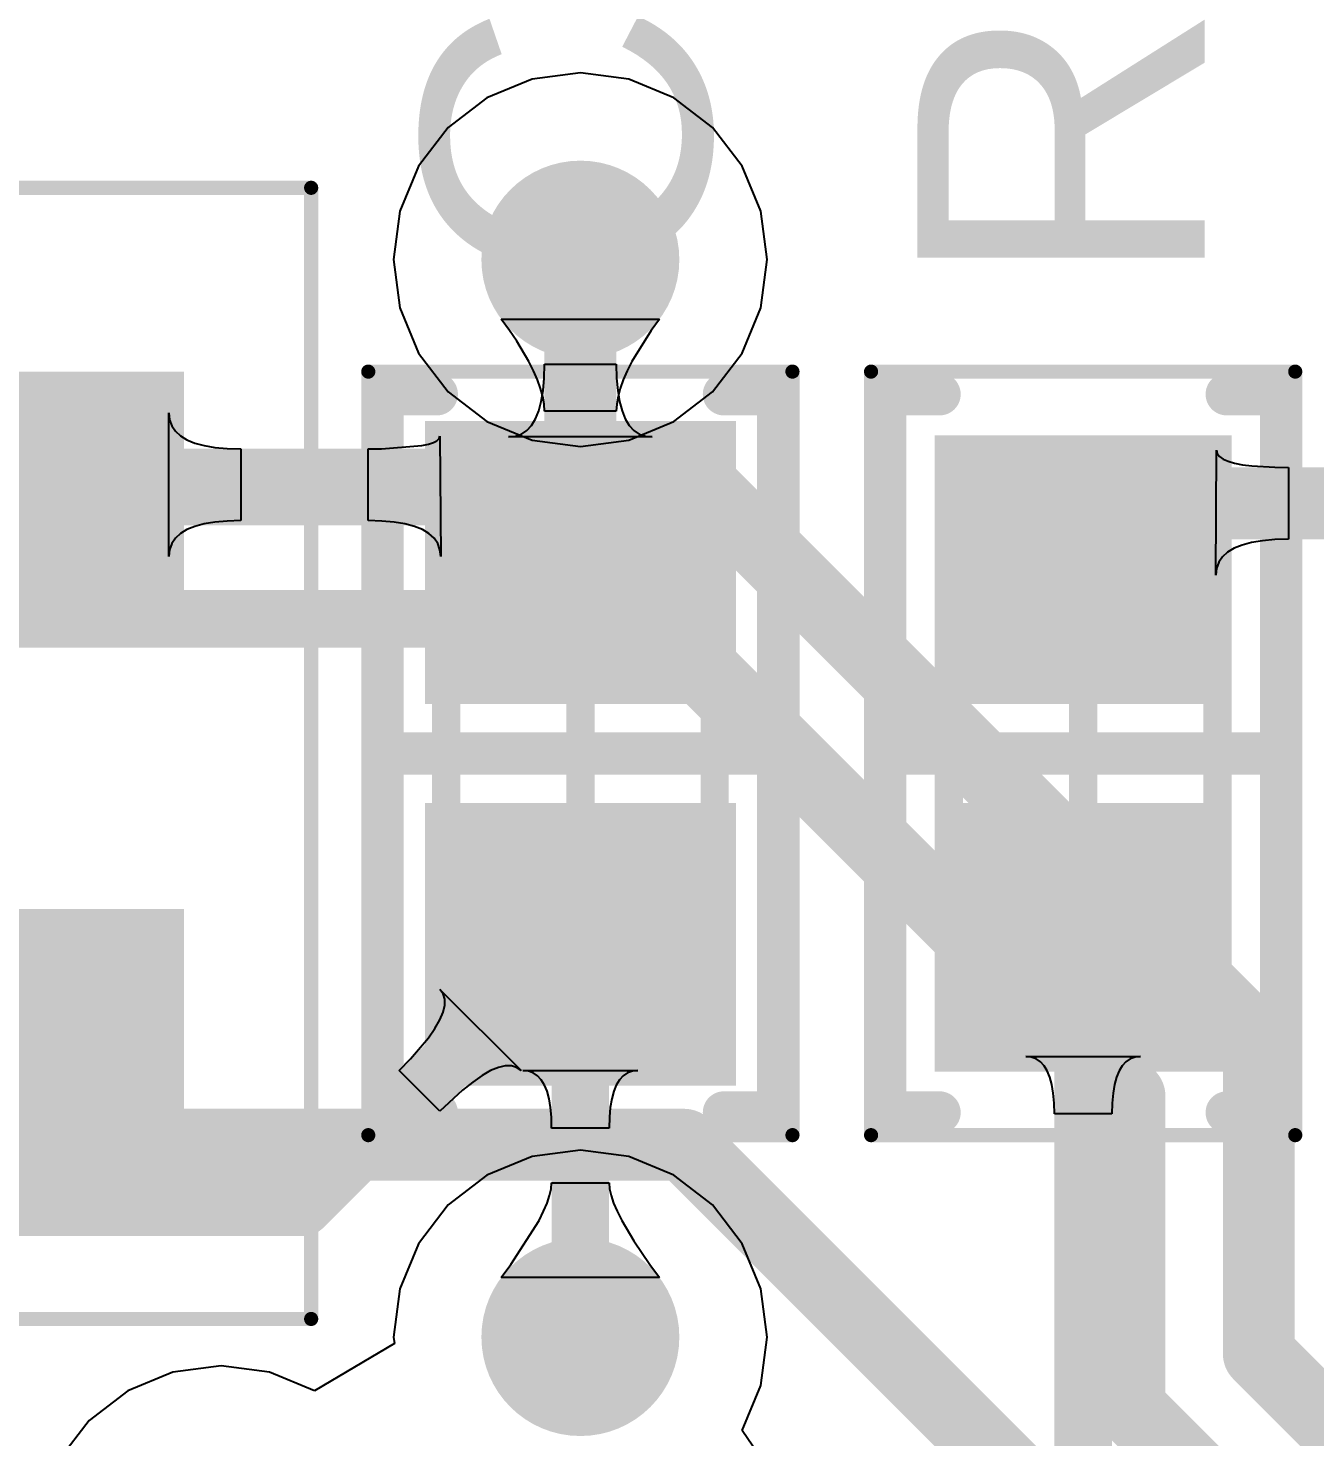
# Model space of a CAD drawing. Header units: inches. Extents: x -0.01 to 3.94, y -0.06 to 4.68.
# Drawn here: x 0.6531 to 0.8323, y 0.7361 to 0.9322 of the extents above; entities that cross this region are included whole.
import ezdxf

# ---------------------------------------------------------------- set-up
doc = ezdxf.new("R2010")
doc.units = ezdxf.units.IN
doc.header["$MEASUREMENT"] = 0
for name, color, linetype in [('Bottom Layer', 5, 'Continuous'), ('Int1 -GND)', 16, 'Continuous'), ('Int2 -PWR)', 76, 'Continuous'), ('Top 3D Body', 56, 'Continuous'), ('Top Courtyard', 56, 'Continuous'), ('Top Layer', 1, 'Continuous'), ('Top Overlay', 2, 'Continuous'), ('Top Paste', 8, 'Continuous'), ('Top Solder', 216, 'Continuous'), ('Via Holes', 16, 'Continuous')]:
    doc.layers.add(name, color=color, linetype=linetype)
doc.styles.add('Arial', font='', dxfattribs={"height": 0.2})
doc.styles.get('Arial').set_extended_font_data('Arial')

# ---------------------------------------------------------------- blocks, each defined once
blk = doc.blocks.new('A3DDA0BC_073E_4B18_9613_F713A7EC1E27_454')
at = {"layer": 'Top Layer'}
for points in [[(-0.07283465, 0.02362255), (-0.07283465, 0.05118165), (-0.02165355, 0.05118165000000001), (-0.02165355, 0.02362255000000001)], [(0.02165335, 0.02362255), (0.02165335, 0.05118165), (0.07283445, 0.05118165000000001), (0.07283445, 0.02362255000000001)], [(-0.07283465, -0.01377945000000001), (-0.07283465, 0.01377964999999999), (-0.02165355, 0.01377965000000001), (-0.02165355, -0.01377944999999999)], [(-0.07283465, -0.05118145), (-0.07283465, -0.02362235000000001), (-0.02165355, -0.02362234999999999), (-0.02165355, -0.05118145)], [(0.02165335, -0.05118145), (0.02165335, -0.02362235000000001), (0.07283445, -0.02362234999999999), (0.07283445, -0.05118145)]]:
    blk.add_hatch(color=1, dxfattribs=at).paths.add_polyline_path(points)
at = {"layer": 'Top Paste'}
for points in [[(-0.07283465, 0.02362255), (-0.07283465, 0.05118165), (-0.02165355, 0.05118165000000001), (-0.02165355, 0.02362255000000001)], [(0.02165335, 0.02362255), (0.02165335, 0.05118165), (0.07283445, 0.05118165000000001), (0.07283445, 0.02362255000000001)], [(-0.07283465, -0.01377945000000001), (-0.07283465, 0.01377964999999999), (-0.02165355, 0.01377965000000001), (-0.02165355, -0.01377944999999999)], [(-0.07283465, -0.05118145), (-0.07283465, -0.02362235000000001), (-0.02165355, -0.02362234999999999), (-0.02165355, -0.05118145)], [(0.02165335, -0.05118145), (0.02165335, -0.02362235000000001), (0.07283445, -0.02362234999999999), (0.07283445, -0.05118145)]]:
    blk.add_hatch(color=8, dxfattribs=at).paths.add_polyline_path(points)
at = {"layer": 'Top Solder'}
for points in [[(-0.07480315, 0.02165404999999999), (-0.07480315, 0.05315015), (-0.01968505, 0.05315015), (-0.01968505, 0.02165405)], [(0.01968485, 0.02165404999999999), (0.01968485, 0.05315015), (0.07480295, 0.05315015), (0.07480295, 0.02165405)], [(-0.07480315, -0.01574795000000001), (-0.07480315, 0.01574815), (-0.01968505, 0.01574815000000001), (-0.01968505, -0.01574794999999999)], [(-0.07480315, -0.05314995), (-0.07480315, -0.02165385000000001), (-0.01968505, -0.02165385), (-0.01968505, -0.05314995)], [(0.01968485, -0.05314995), (0.01968485, -0.02165385000000001), (0.07480295, -0.02165385), (0.07480295, -0.05314995)]]:
    blk.add_hatch(color=216, dxfattribs=at).paths.add_polyline_path(points)
at = {"layer": 'Top 3D Body'}
for points in [[(-0.0334641, -0.0590559, 0.003937, 0.003937, 0), (-0.0334641, 0.0590561, 0.003937, 0.003937, 0)], [(-0.0334641, 0.0590561, 0.003937, 0.003937, 0), (0.0334639, 0.0590561, 0.003937, 0.003937, 0)], [(0.0334639, -0.0590559, 0.003937, 0.003937, 0), (0.0334639, 0.0590561, 0.003937, 0.003937, 0)], [(-0.0334641, -0.0590559, 0.003937, 0.003937, 0), (0.0334639, -0.0590559, 0.003937, 0.003937, 0)]]:
    blk.add_lwpolyline(points, format="xyseb", dxfattribs=at)
for points in [[(-0.0344483, 0.0590561, 0.0019685, 0.0019685, 1), (-0.0324799, 0.0590561, 0.0019685, 0.0019685, 1)], [(-0.0344483, 0.0590561, 0.0019685, 0.0019685, 1), (-0.0324799, 0.0590561, 0.0019685, 0.0019685, 1)], [(0.0324797, 0.0590561, 0.0019685, 0.0019685, 1), (0.0344481, 0.0590561, 0.0019685, 0.0019685, 1)], [(0.0324797, 0.0590561, 0.0019685, 0.0019685, 1), (0.0344481, 0.0590561, 0.0019685, 0.0019685, 1)], [(-0.0344483, -0.0590559, 0.0019685, 0.0019685, 1), (-0.0324799, -0.0590559, 0.0019685, 0.0019685, 1)], [(-0.0344483, -0.0590559, 0.0019685, 0.0019685, 1), (-0.0324799, -0.0590559, 0.0019685, 0.0019685, 1)], [(0.0324797, -0.0590559, 0.0019685, 0.0019685, 1), (0.0344481, -0.0590559, 0.0019685, 0.0019685, 1)], [(0.0324797, -0.0590559, 0.0019685, 0.0019685, 1), (0.0344481, -0.0590559, 0.0019685, 0.0019685, 1)]]:
    blk.add_lwpolyline(points, format="xyseb", close=True, dxfattribs=at)
at = {"layer": 'Top Courtyard'}
for points in [[(-0.0925201, -0.0787399, 0.0019685, 0.0019685, 0), (-0.0925201, 0.0787401, 0.0019685, 0.0019685, 0)], [(-0.0925201, 0.0787401, 0.0019685, 0.0019685, 0), (0.0925199, 0.0787401, 0.0019685, 0.0019685, 0)], [(0.0925199, -0.0787399, 0.0019685, 0.0019685, 0), (0.0925199, 0.0787401, 0.0019685, 0.0019685, 0)], [(-1e-07, -0.0196859, 0.003937, 0.003937, 0), (-1e-07, 0.0196861, 0.003937, 0.003937, 0)], [(-0.0196841, 1e-07, 0.003937, 0.003937, 0), (0.0196859, 1e-07, 0.003937, 0.003937, 0)], [(-0.0925201, -0.0787399, 0.0019685, 0.0019685, 0), (0.0925199, -0.0787399, 0.0019685, 0.0019685, 0)]]:
    blk.add_lwpolyline(points, format="xyseb", dxfattribs=at)
for points in [[(-0.0930122, 0.0787401, 0.0009842, 0.0009842, 1), (-0.092028, 0.0787401, 0.0009842, 0.0009842, 1)], [(-0.0930122, 0.0787401, 0.0009842, 0.0009842, 1), (-0.092028, 0.0787401, 0.0009842, 0.0009842, 1)], [(0.0920278, 0.0787401, 0.0009842, 0.0009842, 1), (0.093012, 0.0787401, 0.0009842, 0.0009842, 1)], [(0.0920278, 0.0787401, 0.0009842, 0.0009842, 1), (0.093012, 0.0787401, 0.0009842, 0.0009842, 1)], [(-0.0009843, 0.0196861, 0.0019685, 0.0019685, 1), (0.0009841, 0.0196861, 0.0019685, 0.0019685, 1)], [(-0.0206683, 1e-07, 0.0019685, 0.0019685, 1), (-0.0186999, 1e-07, 0.0019685, 0.0019685, 1)], [(0.0187017, 1e-07, 0.0019685, 0.0019685, 1), (0.0206701, 1e-07, 0.0019685, 0.0019685, 1)], [(-0.0009843, -0.0196859, 0.0019685, 0.0019685, 1), (0.0009841, -0.0196859, 0.0019685, 0.0019685, 1)], [(-0.0930122, -0.0787399, 0.0009842, 0.0009842, 1), (-0.092028, -0.0787399, 0.0009842, 0.0009842, 1)], [(-0.0930122, -0.0787399, 0.0009842, 0.0009842, 1), (-0.092028, -0.0787399, 0.0009842, 0.0009842, 1)], [(0.0920278, -0.0787399, 0.0009842, 0.0009842, 1), (0.093012, -0.0787399, 0.0009842, 0.0009842, 1)], [(0.0920278, -0.0787399, 0.0009842, 0.0009842, 1), (0.093012, -0.0787399, 0.0009842, 0.0009842, 1)]]:
    blk.add_lwpolyline(points, format="xyseb", close=True, dxfattribs=at)
at = {"layer": 'Top Overlay'}
for points in [[(-0.0423228, 0.0728347, 0.0098425, 0.0098425, 1), (-0.0521654, 0.0728347, 0.0098425, 0.0098425, 1)], [(-0.054626, 0.0728347, 0.0049212, 0.0049212, 1), (-0.0497048, 0.0728347, 0.0049212, 0.0049212, 1)], [(-0.0447834, 0.0728347, 0.0049212, 0.0049212, 1), (-0.0398622, 0.0728347, 0.0049212, 0.0049212, 1)], [(-0.0078746, 0.0590561, 0.003937, 0.003937, 1), (-0.0039376, 0.0590561, 0.003937, 0.003937, 1)], [(-0.0078746, 0.0590561, 0.003937, 0.003937, 1), (-0.0039376, 0.0590561, 0.003937, 0.003937, 1)], [(0.0039374, 0.0590561, 0.003937, 0.003937, 1), (0.0078744, 0.0590561, 0.003937, 0.003937, 1)], [(0.0039374, 0.0590561, 0.003937, 0.003937, 1), (0.0078744, 0.0590561, 0.003937, 0.003937, 1)], [(-0.0078746, -0.0590559, 0.003937, 0.003937, 1), (-0.0039376, -0.0590559, 0.003937, 0.003937, 1)], [(-0.0078746, -0.0590559, 0.003937, 0.003937, 1), (-0.0039376, -0.0590559, 0.003937, 0.003937, 1)], [(0.0039374, -0.0590559, 0.003937, 0.003937, 1), (0.0078744, -0.0590559, 0.003937, 0.003937, 1)], [(0.0039374, -0.0590559, 0.003937, 0.003937, 1), (0.0078744, -0.0590559, 0.003937, 0.003937, 1)]]:
    blk.add_lwpolyline(points, format="xyseb", close=True, dxfattribs=at)
for points in [[(-0.0059061, 0.0590561, 0.007874, 0.007874, 0), (0.0059059, 0.0590561, 0.007874, 0.007874, 0)], [(-0.0059061, -0.0590559, 0.007874, 0.007874, 0), (-0.0059061, 0.0590561, 0.007874, 0.007874, 0)], [(0.0059059, -0.0590559, 0.007874, 0.007874, 0), (0.0059059, 0.0590561, 0.007874, 0.007874, 0)], [(-0.0059061, -0.0590559, 0.007874, 0.007874, 0), (0.0059059, -0.0590559, 0.007874, 0.007874, 0)]]:
    blk.add_lwpolyline(points, format="xyseb", dxfattribs=at)
blk = doc.blocks.new('RES_0603_1608_479')
at = {"layer": 'Top Layer'}
for points in [[(-0.0423224, -0.0187007), (-0.0423224, 0.0187009), (-0.008857800000000002, 0.0187009), (-0.008857799999999997, -0.0187007)], [(0.008857600000000004, -0.0187007), (0.008857599999999997, 0.0187009), (0.0423222, 0.0187009), (0.0423222, -0.0187007)]]:
    blk.add_hatch(color=1, dxfattribs=at).paths.add_polyline_path(points)
at = {"layer": 'Top Paste'}
for points in [[(-0.0423224, -0.0187007), (-0.0423224, 0.0187009), (-0.008857800000000002, 0.0187009), (-0.008857799999999997, -0.0187007)], [(0.008857600000000004, -0.0187007), (0.008857599999999997, 0.0187009), (0.0423222, 0.0187009), (0.0423222, -0.0187007)]]:
    blk.add_hatch(color=8, dxfattribs=at).paths.add_polyline_path(points)
at = {"layer": 'Top Solder'}
for points in [[(-0.0442909, -0.0206692), (-0.0442909, 0.0206694), (-0.006889300000000003, 0.0206694), (-0.006889299999999998, -0.0206692)], [(0.006889100000000003, -0.0206692), (0.006889099999999997, 0.0206694), (0.0442907, 0.0206694), (0.0442907, -0.0206692)]]:
    blk.add_hatch(color=216, dxfattribs=at).paths.add_polyline_path(points)
at = {"layer": 'Top 3D Body'}
for points in [[(0.0344479, 0.0187001, 0.003937, 0.003937, 0), (-0.0344481, 0.0187001, 0.003937, 0.003937, 0)], [(-0.0344481, -0.0186999, 0.003937, 0.003937, 0), (-0.0344481, 0.0187001, 0.003937, 0.003937, 0)], [(0.0344479, -0.0186999, 0.003937, 0.003937, 0), (0.0344479, 0.0187001, 0.003937, 0.003937, 0)], [(0.0344479, -0.0186999, 0.003937, 0.003937, 0), (-0.0344481, -0.0186999, 0.003937, 0.003937, 0)]]:
    blk.add_lwpolyline(points, format="xyseb", dxfattribs=at)
for points in [[(-0.0354323, 0.0187001, 0.0019685, 0.0019685, 1), (-0.0334639, 0.0187001, 0.0019685, 0.0019685, 1)], [(-0.0354323, 0.0187001, 0.0019685, 0.0019685, 1), (-0.0334639, 0.0187001, 0.0019685, 0.0019685, 1)], [(0.0334637, 0.0187001, 0.0019685, 0.0019685, 1), (0.0354321, 0.0187001, 0.0019685, 0.0019685, 1)], [(0.0334637, 0.0187001, 0.0019685, 0.0019685, 1), (0.0354321, 0.0187001, 0.0019685, 0.0019685, 1)], [(-0.0354323, -0.0186999, 0.0019685, 0.0019685, 1), (-0.0334639, -0.0186999, 0.0019685, 0.0019685, 1)], [(-0.0354323, -0.0186999, 0.0019685, 0.0019685, 1), (-0.0334639, -0.0186999, 0.0019685, 0.0019685, 1)], [(0.0334637, -0.0186999, 0.0019685, 0.0019685, 1), (0.0354321, -0.0186999, 0.0019685, 0.0019685, 1)], [(0.0334637, -0.0186999, 0.0019685, 0.0019685, 1), (0.0354321, -0.0186999, 0.0019685, 0.0019685, 1)]]:
    blk.add_lwpolyline(points, format="xyseb", close=True, dxfattribs=at)
at = {"layer": 'Top Courtyard'}
for points in [[(0.0531499, 0.0295281, 0.0019685, 0.0019685, 0), (-0.0531501, 0.0295281, 0.0019685, 0.0019685, 0)], [(-0.0531501, -0.0295279, 0.0019685, 0.0019685, 0), (-0.0531501, 0.0295281, 0.0019685, 0.0019685, 0)], [(0.0531499, -0.0295279, 0.0019685, 0.0019685, 0), (0.0531499, 0.0295281, 0.0019685, 0.0019685, 0)], [(-1e-07, -0.0186999, 0.003937, 0.003937, 0), (-1e-07, 0.0187001, 0.003937, 0.003937, 0)], [(0.0186999, 1e-07, 0.003937, 0.003937, 0), (-0.0187001, 1e-07, 0.003937, 0.003937, 0)], [(0.0531499, -0.0295279, 0.0019685, 0.0019685, 0), (-0.0531501, -0.0295279, 0.0019685, 0.0019685, 0)]]:
    blk.add_lwpolyline(points, format="xyseb", dxfattribs=at)
for points in [[(-0.0536422, 0.0295281, 0.0009842, 0.0009842, 1), (-0.052658, 0.0295281, 0.0009842, 0.0009842, 1)], [(-0.0536422, 0.0295281, 0.0009842, 0.0009842, 1), (-0.052658, 0.0295281, 0.0009842, 0.0009842, 1)], [(0.0526578, 0.0295281, 0.0009842, 0.0009842, 1), (0.053642, 0.0295281, 0.0009842, 0.0009842, 1)], [(0.0526578, 0.0295281, 0.0009842, 0.0009842, 1), (0.053642, 0.0295281, 0.0009842, 0.0009842, 1)], [(-0.0009843, 0.0187001, 0.0019685, 0.0019685, 1), (0.0009841, 0.0187001, 0.0019685, 0.0019685, 1)], [(-0.0196843, 1e-07, 0.0019685, 0.0019685, 1), (-0.0177159, 1e-07, 0.0019685, 0.0019685, 1)], [(0.0177157, 1e-07, 0.0019685, 0.0019685, 1), (0.0196841, 1e-07, 0.0019685, 0.0019685, 1)], [(-0.0009843, -0.0186999, 0.0019685, 0.0019685, 1), (0.0009841, -0.0186999, 0.0019685, 0.0019685, 1)], [(-0.0536422, -0.0295279, 0.0009842, 0.0009842, 1), (-0.052658, -0.0295279, 0.0009842, 0.0009842, 1)], [(-0.0536422, -0.0295279, 0.0009842, 0.0009842, 1), (-0.052658, -0.0295279, 0.0009842, 0.0009842, 1)], [(0.0526578, -0.0295279, 0.0009842, 0.0009842, 1), (0.053642, -0.0295279, 0.0009842, 0.0009842, 1)], [(0.0526578, -0.0295279, 0.0009842, 0.0009842, 1), (0.053642, -0.0295279, 0.0009842, 0.0009842, 1)]]:
    blk.add_lwpolyline(points, format="xyseb", close=True, dxfattribs=at)
at = {"layer": 'Top Overlay'}
for points in [[(0.0499999, 0.0275601, 0.0059055, 0.0059055, 0), (-0.0500001, 0.0275601, 0.0059055, 0.0059055, 0)], [(-0.0500001, 0.0200001, 0.0059055, 0.0059055, 0), (-0.0500001, 0.0275601, 0.0059055, 0.0059055, 0)], [(-1e-07, -0.0275599, 0.0059055, 0.0059055, 0), (-1e-07, 0.0275601, 0.0059055, 0.0059055, 0)], [(0.0499999, 0.0200001, 0.0059055, 0.0059055, 0), (0.0499999, 0.0275601, 0.0059055, 0.0059055, 0)], [(-0.0500001, -0.0275599, 0.0059055, 0.0059055, 0), (-0.0500001, -0.0199999, 0.0059055, 0.0059055, 0)], [(0.0499999, -0.0275599, 0.0059055, 0.0059055, 0), (0.0499999, -0.0199999, 0.0059055, 0.0059055, 0)], [(0.0499999, -0.0275599, 0.0059055, 0.0059055, 0), (-0.0500001, -0.0275599, 0.0059055, 0.0059055, 0)]]:
    blk.add_lwpolyline(points, format="xyseb", dxfattribs=at)
for points in [[(-0.0514765, 0.0275601, 0.0029527, 0.0029527, 1), (-0.0485237, 0.0275601, 0.0029527, 0.0029527, 1)], [(-0.0514765, 0.0275601, 0.0029527, 0.0029527, 1), (-0.0485237, 0.0275601, 0.0029527, 0.0029527, 1)], [(-0.0014765, 0.0275601, 0.0029527, 0.0029527, 1), (0.0014763, 0.0275601, 0.0029527, 0.0029527, 1)], [(0.0485235, 0.0275601, 0.0029527, 0.0029527, 1), (0.0514763, 0.0275601, 0.0029527, 0.0029527, 1)], [(0.0485235, 0.0275601, 0.0029527, 0.0029527, 1), (0.0514763, 0.0275601, 0.0029527, 0.0029527, 1)], [(-0.0514765, 0.0200001, 0.0029527, 0.0029527, 1), (-0.0485237, 0.0200001, 0.0029527, 0.0029527, 1)], [(0.0485235, 0.0200001, 0.0029527, 0.0029527, 1), (0.0514763, 0.0200001, 0.0029527, 0.0029527, 1)], [(-0.0514765, -0.0199999, 0.0029527, 0.0029527, 1), (-0.0485237, -0.0199999, 0.0029527, 0.0029527, 1)], [(0.0485235, -0.0199999, 0.0029527, 0.0029527, 1), (0.0514763, -0.0199999, 0.0029527, 0.0029527, 1)], [(-0.0514765, -0.0275599, 0.0029527, 0.0029527, 1), (-0.0485237, -0.0275599, 0.0029527, 0.0029527, 1)], [(-0.0514765, -0.0275599, 0.0029527, 0.0029527, 1), (-0.0485237, -0.0275599, 0.0029527, 0.0029527, 1)], [(-0.0014765, -0.0275599, 0.0029527, 0.0029527, 1), (0.0014763, -0.0275599, 0.0029527, 0.0029527, 1)], [(0.0485235, -0.0275599, 0.0029527, 0.0029527, 1), (0.0514763, -0.0275599, 0.0029527, 0.0029527, 1)], [(0.0485235, -0.0275599, 0.0029527, 0.0029527, 1), (0.0514763, -0.0275599, 0.0029527, 0.0029527, 1)]]:
    blk.add_lwpolyline(points, format="xyseb", close=True, dxfattribs=at)
blk = doc.blocks.new('CAP_0603_1608_614')
at = {"layer": 'Top Layer'}
for points in [[(-0.04429065, -0.01968495), (-0.04429065, 0.01968515), (-0.008857550000000002, 0.01968515), (-0.008857549999999997, -0.01968495)], [(0.008857350000000003, -0.01968495), (0.008857349999999996, 0.01968515), (0.04429045, 0.01968515), (0.04429045, -0.01968495)]]:
    blk.add_hatch(color=1, dxfattribs=at).paths.add_polyline_path(points)
at = {"layer": 'Top Paste'}
for points in [[(-0.04429065, -0.01968495), (-0.04429065, 0.01968515), (-0.008857550000000002, 0.01968515), (-0.008857549999999997, -0.01968495)], [(0.008857350000000003, -0.01968495), (0.008857349999999996, 0.01968515), (0.04429045, 0.01968515), (0.04429045, -0.01968495)]]:
    blk.add_hatch(color=8, dxfattribs=at).paths.add_polyline_path(points)
at = {"layer": 'Top Solder'}
for points in [[(-0.04625915, -0.02165345), (-0.04625915, 0.02165365), (-0.006889050000000003, 0.02165365), (-0.006889049999999997, -0.02165345)], [(0.006888850000000003, -0.02165345), (0.006888849999999997, 0.02165365), (0.04625895, 0.02165365), (0.04625895, -0.02165345)]]:
    blk.add_hatch(color=216, dxfattribs=at).paths.add_polyline_path(points)
at = {"layer": 'Top 3D Body'}
for points in [[(0.0344479, 0.0187001, 0.003937, 0.003937, 0), (-0.0344481, 0.0187001, 0.003937, 0.003937, 0)], [(-0.0344481, -0.0186999, 0.003937, 0.003937, 0), (-0.0344481, 0.0187001, 0.003937, 0.003937, 0)], [(0.0344479, -0.0186999, 0.003937, 0.003937, 0), (0.0344479, 0.0187001, 0.003937, 0.003937, 0)], [(0.0344479, -0.0186999, 0.003937, 0.003937, 0), (-0.0344481, -0.0186999, 0.003937, 0.003937, 0)]]:
    blk.add_lwpolyline(points, format="xyseb", dxfattribs=at)
for points in [[(-0.0354323, 0.0187001, 0.0019685, 0.0019685, 1), (-0.0334639, 0.0187001, 0.0019685, 0.0019685, 1)], [(-0.0354323, 0.0187001, 0.0019685, 0.0019685, 1), (-0.0334639, 0.0187001, 0.0019685, 0.0019685, 1)], [(0.0334637, 0.0187001, 0.0019685, 0.0019685, 1), (0.0354321, 0.0187001, 0.0019685, 0.0019685, 1)], [(0.0334637, 0.0187001, 0.0019685, 0.0019685, 1), (0.0354321, 0.0187001, 0.0019685, 0.0019685, 1)], [(-0.0354323, -0.0186999, 0.0019685, 0.0019685, 1), (-0.0334639, -0.0186999, 0.0019685, 0.0019685, 1)], [(-0.0354323, -0.0186999, 0.0019685, 0.0019685, 1), (-0.0334639, -0.0186999, 0.0019685, 0.0019685, 1)], [(0.0334637, -0.0186999, 0.0019685, 0.0019685, 1), (0.0354321, -0.0186999, 0.0019685, 0.0019685, 1)], [(0.0334637, -0.0186999, 0.0019685, 0.0019685, 1), (0.0354321, -0.0186999, 0.0019685, 0.0019685, 1)]]:
    blk.add_lwpolyline(points, format="xyseb", close=True, dxfattribs=at)
at = {"layer": 'Top Courtyard'}
for points in [[(0.0531499, 0.0295281, 0.0019685, 0.0019685, 0), (-0.0531501, 0.0295281, 0.0019685, 0.0019685, 0)], [(-0.0531501, -0.0295279, 0.0019685, 0.0019685, 0), (-0.0531501, 0.0295281, 0.0019685, 0.0019685, 0)], [(0.0531499, -0.0295279, 0.0019685, 0.0019685, 0), (0.0531499, 0.0295281, 0.0019685, 0.0019685, 0)], [(-1e-07, -0.0186999, 0.003937, 0.003937, 0), (-1e-07, 0.0187001, 0.003937, 0.003937, 0)], [(0.0186999, 1e-07, 0.003937, 0.003937, 0), (-0.0187001, 1e-07, 0.003937, 0.003937, 0)], [(0.0531499, -0.0295279, 0.0019685, 0.0019685, 0), (-0.0531501, -0.0295279, 0.0019685, 0.0019685, 0)]]:
    blk.add_lwpolyline(points, format="xyseb", dxfattribs=at)
for points in [[(-0.0536422, 0.0295281, 0.0009842, 0.0009842, 1), (-0.052658, 0.0295281, 0.0009842, 0.0009842, 1)], [(-0.0536422, 0.0295281, 0.0009842, 0.0009842, 1), (-0.052658, 0.0295281, 0.0009842, 0.0009842, 1)], [(0.0526578, 0.0295281, 0.0009842, 0.0009842, 1), (0.053642, 0.0295281, 0.0009842, 0.0009842, 1)], [(0.0526578, 0.0295281, 0.0009842, 0.0009842, 1), (0.053642, 0.0295281, 0.0009842, 0.0009842, 1)], [(-0.0009843, 0.0187001, 0.0019685, 0.0019685, 1), (0.0009841, 0.0187001, 0.0019685, 0.0019685, 1)], [(-0.0196843, 1e-07, 0.0019685, 0.0019685, 1), (-0.0177159, 1e-07, 0.0019685, 0.0019685, 1)], [(0.0177157, 1e-07, 0.0019685, 0.0019685, 1), (0.0196841, 1e-07, 0.0019685, 0.0019685, 1)], [(-0.0009843, -0.0186999, 0.0019685, 0.0019685, 1), (0.0009841, -0.0186999, 0.0019685, 0.0019685, 1)], [(-0.0536422, -0.0295279, 0.0009842, 0.0009842, 1), (-0.052658, -0.0295279, 0.0009842, 0.0009842, 1)], [(-0.0536422, -0.0295279, 0.0009842, 0.0009842, 1), (-0.052658, -0.0295279, 0.0009842, 0.0009842, 1)], [(0.0526578, -0.0295279, 0.0009842, 0.0009842, 1), (0.053642, -0.0295279, 0.0009842, 0.0009842, 1)], [(0.0526578, -0.0295279, 0.0009842, 0.0009842, 1), (0.053642, -0.0295279, 0.0009842, 0.0009842, 1)]]:
    blk.add_lwpolyline(points, format="xyseb", close=True, dxfattribs=at)
at = {"layer": 'Top Overlay'}
for points in [[(-0.0500001, 0.0200001, 0.0059055, 0.0059055, 0), (-0.0500001, 0.0275601, 0.0059055, 0.0059055, 0)], [(0.0499999, 0.0275601, 0.0059055, 0.0059055, 0), (-0.0500001, 0.0275601, 0.0059055, 0.0059055, 0)], [(-1e-07, -0.0275599, 0.0059055, 0.0059055, 0), (-1e-07, 0.0275601, 0.0059055, 0.0059055, 0)], [(0.0499999, 0.0200001, 0.0059055, 0.0059055, 0), (0.0499999, 0.0275601, 0.0059055, 0.0059055, 0)], [(-0.0500001, -0.0275599, 0.0059055, 0.0059055, 0), (-0.0500001, -0.0199999, 0.0059055, 0.0059055, 0)], [(0.0499999, -0.0275599, 0.0059055, 0.0059055, 0), (0.0499999, -0.0199999, 0.0059055, 0.0059055, 0)], [(0.0499999, -0.0275599, 0.0059055, 0.0059055, 0), (-0.0500001, -0.0275599, 0.0059055, 0.0059055, 0)]]:
    blk.add_lwpolyline(points, format="xyseb", dxfattribs=at)
for points in [[(-0.0514765, 0.0275601, 0.0029527, 0.0029527, 1), (-0.0485237, 0.0275601, 0.0029527, 0.0029527, 1)], [(-0.0514765, 0.0275601, 0.0029527, 0.0029527, 1), (-0.0485237, 0.0275601, 0.0029527, 0.0029527, 1)], [(-0.0014765, 0.0275601, 0.0029527, 0.0029527, 1), (0.0014763, 0.0275601, 0.0029527, 0.0029527, 1)], [(0.0485235, 0.0275601, 0.0029527, 0.0029527, 1), (0.0514763, 0.0275601, 0.0029527, 0.0029527, 1)], [(0.0485235, 0.0275601, 0.0029527, 0.0029527, 1), (0.0514763, 0.0275601, 0.0029527, 0.0029527, 1)], [(-0.0514765, 0.0200001, 0.0029527, 0.0029527, 1), (-0.0485237, 0.0200001, 0.0029527, 0.0029527, 1)], [(0.0485235, 0.0200001, 0.0029527, 0.0029527, 1), (0.0514763, 0.0200001, 0.0029527, 0.0029527, 1)], [(-0.0514765, -0.0199999, 0.0029527, 0.0029527, 1), (-0.0485237, -0.0199999, 0.0029527, 0.0029527, 1)], [(0.0485235, -0.0199999, 0.0029527, 0.0029527, 1), (0.0514763, -0.0199999, 0.0029527, 0.0029527, 1)], [(-0.0514765, -0.0275599, 0.0029527, 0.0029527, 1), (-0.0485237, -0.0275599, 0.0029527, 0.0029527, 1)], [(-0.0514765, -0.0275599, 0.0029527, 0.0029527, 1), (-0.0485237, -0.0275599, 0.0029527, 0.0029527, 1)], [(-0.0014765, -0.0275599, 0.0029527, 0.0029527, 1), (0.0014763, -0.0275599, 0.0029527, 0.0029527, 1)], [(0.0485235, -0.0275599, 0.0029527, 0.0029527, 1), (0.0514763, -0.0275599, 0.0029527, 0.0029527, 1)], [(0.0485235, -0.0275599, 0.0029527, 0.0029527, 1), (0.0514763, -0.0275599, 0.0029527, 0.0029527, 1)]]:
    blk.add_lwpolyline(points, format="xyseb", close=True, dxfattribs=at)

msp = doc.modelspace()

# ---------------------------------------------------------------- hatches: boundary and pattern name
at = {"layer": 'Bottom Layer'}
h = msp.add_hatch(color=5, dxfattribs=at)
edge = h.paths.add_edge_path()
edge.add_arc((0.73, 0.9), 0.0137795, 0, 360)
h = msp.add_hatch(color=5, dxfattribs=at)
edge = h.paths.add_edge_path()
edge.add_arc((0.7300001, 0.7500001), 0.0137795, 0, 360)
at = {"layer": 'Int1 -GND)'}
h = msp.add_hatch(color=7, dxfattribs=at)
edge = h.paths.add_edge_path()
edge.add_arc((0.73, 0.9), 0.0137795, 0, 360)
h = msp.add_hatch(color=7, dxfattribs=at)
edge = h.paths.add_edge_path()
edge.add_arc((0.7300001, 0.7500001), 0.0137795, 0, 360)
at = {"layer": 'Int2 -PWR)'}
h = msp.add_hatch(color=7, dxfattribs=at)
edge = h.paths.add_edge_path()
edge.add_arc((0.73, 0.9), 0.0137795, 0, 360)
h = msp.add_hatch(color=7, dxfattribs=at)
edge = h.paths.add_edge_path()
edge.add_arc((0.7300001, 0.7500001), 0.0137795, 0, 360)
at = {"layer": 'Top Layer'}
h = msp.add_hatch(color=1, dxfattribs=at)
edge = h.paths.add_edge_path()
edge.add_arc((0.73, 0.9), 0.0137795, 0, 360)
h = msp.add_hatch(color=1, dxfattribs=at)
edge = h.paths.add_edge_path()
edge.add_arc((0.7300001, 0.7500001), 0.0137795, 0, 360)
at = {"layer": 'Via Holes'}
h = msp.add_hatch(color=7, dxfattribs=at)
edge = h.paths.add_edge_path()
edge.add_arc((0.73, 0.9), 0.0068897, 0, 360)
h = msp.add_hatch(color=7, dxfattribs=at)
edge = h.paths.add_edge_path()
edge.add_arc((0.7300001, 0.7500001), 0.0068897, 0, 360)

# ---------------------------------------------------------------- linework, layer by layer
at = {"layer": 'Bottom Layer'}
for points in [[(0.418, 0.868, 0.01, 0.01, 0), (0.7474558, 0.868, 0.01, 0.01, 0)], [(0.7474558, 0.868, 0.01, 0.01, 0), (0.8244547, 0.7910011, 0.01, 0.01, 0)], [(0.62, 0.85, 0.008, 0.008, 0), (0.74, 0.85, 0.008, 0.008, 0)], [(0.74, 0.85, 0.01, 0.01, 0), (0.8064547, 0.7835453, 0.01, 0.01, 0)], [(0.8244547, 0.7476733, 0.01, 0.01, 0), (0.8244547, 0.7910011, 0.01, 0.01, 0)], [(0.8064547, 0.7402175, 0.01, 0.01, 0), (0.8064547, 0.7835453, 0.01, 0.01, 0)], [(0.6267797, 0.7767797, 0.01, 0.01, 0), (0.7444367, 0.7767797, 0.01, 0.01, 0)], [(0.7444367, 0.7767797, 0.01, 0.01, 0), (0.8654537, 0.6557627, 0.01, 0.01, 0)], [(0.8244547, 0.7476733, 0.01, 0.01, 0), (0.8489076, 0.7232204, 0.01, 0.01, 0)], [(0.8064547, 0.7402175, 0.01, 0.01, 0), (0.8729095, 0.6737627, 0.01, 0.01, 0)]]:
    msp.add_lwpolyline(points, format="xyseb", dxfattribs=at)
for points in [[(0.7449558, 0.868, 0.005, 0.005, 1), (0.7499558, 0.868, 0.005, 0.005, 1)], [(0.7449558, 0.868, 0.005, 0.005, 1), (0.7499558, 0.868, 0.005, 0.005, 1)], [(0.7375, 0.85, 0.005, 0.005, 1), (0.7425, 0.85, 0.005, 0.005, 1)], [(0.738, 0.85, 0.004, 0.004, 1), (0.742, 0.85, 0.004, 0.004, 1)], [(0.8219547, 0.7910011, 0.005, 0.005, 1), (0.8269547, 0.7910011, 0.005, 0.005, 1)], [(0.8219547, 0.7910011, 0.005, 0.005, 1), (0.8269547, 0.7910011, 0.005, 0.005, 1)], [(0.8039547, 0.7835453, 0.005, 0.005, 1), (0.8089547, 0.7835453, 0.005, 0.005, 1)], [(0.8039547, 0.7835453, 0.005, 0.005, 1), (0.8089547, 0.7835453, 0.005, 0.005, 1)], [(0.7419367, 0.7767797, 0.005, 0.005, 1), (0.7469367, 0.7767797, 0.005, 0.005, 1)], [(0.7419367, 0.7767797, 0.005, 0.005, 1), (0.7469367, 0.7767797, 0.005, 0.005, 1)], [(0.8219547, 0.7476733, 0.005, 0.005, 1), (0.8269547, 0.7476733, 0.005, 0.005, 1)], [(0.8219547, 0.7476733, 0.005, 0.005, 1), (0.8269547, 0.7476733, 0.005, 0.005, 1)], [(0.8039547, 0.7402175, 0.005, 0.005, 1), (0.8089547, 0.7402175, 0.005, 0.005, 1)], [(0.8039547, 0.7402175, 0.005, 0.005, 1), (0.8089547, 0.7402175, 0.005, 0.005, 1)]]:
    msp.add_lwpolyline(points, format="xyseb", close=True, dxfattribs=at)
at = {"layer": 'Int1 -GND)'}
for p, q in [((0.73, 0.926002), (0.7232702, 0.925116)), ((0.7367298, 0.925116), (0.73, 0.926002)), ((0.7232702, 0.925116), (0.716999, 0.9225184)), ((0.743001, 0.9225184), (0.7367298, 0.925116)), ((0.716999, 0.9225184), (0.7116138, 0.9183862)), ((0.7483862, 0.9183862), (0.743001, 0.9225184)), ((0.7116138, 0.9183862), (0.7074816, 0.913001)), ((0.7525184, 0.913001), (0.7483862, 0.9183862)), ((0.7074816, 0.913001), (0.704884, 0.9067298)), ((0.755116, 0.9067298), (0.7525184, 0.913001)), ((0.704884, 0.9067298), (0.703998, 0.9)), ((0.756002, 0.9), (0.755116, 0.9067298)), ((0.703998, 0.9), (0.704884, 0.8932702)), ((0.755116, 0.8932702), (0.756002, 0.9)), ((0.704884, 0.8932702), (0.7074816, 0.886999)), ((0.7525184, 0.886999), (0.755116, 0.8932702)), ((0.7074816, 0.886999), (0.7116138, 0.8816138)), ((0.7483862, 0.8816138), (0.7525184, 0.886999)), ((0.7116138, 0.8816138), (0.716999, 0.8774816)), ((0.743001, 0.8774816), (0.7483862, 0.8816138)), ((0.716999, 0.8774816), (0.7232702, 0.874884)), ((0.7367298, 0.874884), (0.743001, 0.8774816)), ((0.7232702, 0.874884), (0.73, 0.873998)), ((0.73, 0.873998), (0.7367298, 0.874884))]:
    msp.add_line(p, q, dxfattribs=at)
at = {"layer": 'Int2 -PWR)'}
for p, q in [((0.7232703, 0.7751161), (0.7169991, 0.7725185)), ((0.7300001, 0.7760021), (0.7232703, 0.7751161)), ((0.7367299, 0.7751161), (0.7300001, 0.7760021)), ((0.7430011, 0.7725185), (0.7367299, 0.7751161)), ((0.7169991, 0.7725185), (0.7116139, 0.7683863)), ((0.7483863, 0.7683863), (0.7430011, 0.7725185)), ((0.7116139, 0.7683863), (0.7074817, 0.7630011)), ((0.7525185, 0.7630011), (0.7483863, 0.7683863)), ((0.7074817, 0.7630011), (0.7048841, 0.7567299)), ((0.7551161, 0.7567299), (0.7525185, 0.7630011)), ((0.7048841, 0.7567299), (0.7039981, 0.7500001)), ((0.7560021, 0.7500001), (0.7551161, 0.7567299)), ((0.7039981, 0.7500001), (0.7041144, 0.7491165)), ((0.7551161, 0.7432703), (0.7560021, 0.7500001)), ((0.7041144, 0.7491165), (0.6930009, 0.7425184)), ((0.68, 0.746002), (0.6732702, 0.745116)), ((0.6867298, 0.745116), (0.68, 0.746002)), ((0.6732702, 0.745116), (0.666999, 0.7425184)), ((0.6930009, 0.7425184), (0.6867298, 0.745116)), ((0.666999, 0.7425184), (0.6616138, 0.7383862)), ((0.7525185, 0.7369992), (0.7551161, 0.7432703)), ((0.6616138, 0.7383862), (0.6574816, 0.733001)), ((0.7583873, 0.7283851), (0.7525185, 0.7369992))]:
    msp.add_line(p, q, dxfattribs=at)
at = {"layer": 'Top Layer'}
for p, q in [((0.720125, 0.8901545), (0.7189815, 0.8917254)), ((0.7189815, 0.8917254), (0.7410185, 0.8917254)), ((0.7410185, 0.8917254), (0.739875, 0.8901545)), ((0.7211481, 0.8886475), (0.720125, 0.8901545)), ((0.7228333, 0.8858251), (0.7211481, 0.8886475)), ((0.739875, 0.8901545), (0.7371667, 0.8858251)), ((0.7234954, 0.8845098), (0.7228333, 0.8858251)), ((0.724037, 0.8832584), (0.7234954, 0.8845098)), ((0.72495, 0.8835076), (0.725, 0.8854304)), ((0.725, 0.8854304), (0.735, 0.8854304)), ((0.735, 0.8854304), (0.73505, 0.8835076)), ((0.7365046, 0.8845098), (0.735963, 0.8832584)), ((0.7371667, 0.8858251), (0.7365046, 0.8845098)), ((0.7244583, 0.8820709), (0.724037, 0.8832584)), ((0.7248, 0.8817872), (0.72495, 0.8835076)), ((0.73505, 0.8835076), (0.7352, 0.8817872)), ((0.735963, 0.8832584), (0.7355417, 0.8820709)), ((0.7247593, 0.8809473), (0.7244583, 0.8820709)), ((0.72455, 0.8802692), (0.7248, 0.8817872)), ((0.7249398, 0.8798877), (0.7247593, 0.8809473)), ((0.7352407, 0.8809473), (0.7350602, 0.8798877)), ((0.7352, 0.8817872), (0.73545, 0.8802692)), ((0.7355417, 0.8820709), (0.7352407, 0.8809473)), ((0.6727144, 0.8586619), (0.6727144, 0.8786619)), ((0.6727144, 0.8786619), (0.6728144, 0.8777119)), ((0.72375, 0.8778404), (0.7242, 0.8789536)), ((0.7242, 0.8789536), (0.72455, 0.8802692)), ((0.725, 0.8788919), (0.7249398, 0.8798877)), ((0.735, 0.8788919), (0.725, 0.8788919)), ((0.7350602, 0.8798877), (0.735, 0.8788919)), ((0.73545, 0.8802692), (0.7358, 0.8789536)), ((0.7358, 0.8789536), (0.73625, 0.8778404)), ((0.6728144, 0.8777119), (0.6731144, 0.8768619)), ((0.6731144, 0.8768619), (0.6736144, 0.8761119)), ((0.72255, 0.8762212), (0.7232, 0.8769296)), ((0.7232, 0.8769296), (0.72375, 0.8778404)), ((0.73625, 0.8778404), (0.7368, 0.8769296)), ((0.7368, 0.8769296), (0.73745, 0.8762212)), ((0.6736144, 0.8761119), (0.6743144, 0.8754619)), ((0.6743144, 0.8754619), (0.6752144, 0.8749119)), ((0.6752144, 0.8749119), (0.6763144, 0.8744619)), ((0.7095351, 0.8745285), (0.7100351, 0.8747937)), ((0.7100351, 0.8747937), (0.7103351, 0.8750944)), ((0.7103351, 0.8750944), (0.7104351, 0.8754304)), ((0.7104351, 0.8754304), (0.7105551, 0.8586619)), ((0.72, 0.8753104), (0.72095, 0.8754116)), ((0.74, 0.8753104), (0.72, 0.8753104)), ((0.72095, 0.8754116), (0.7218, 0.8757152)), ((0.7218, 0.8757152), (0.72255, 0.8762212)), ((0.73745, 0.8762212), (0.7382, 0.8757152)), ((0.7382, 0.8757152), (0.73905, 0.8754116)), ((0.73905, 0.8754116), (0.74, 0.8753104)), ((0.6763144, 0.8744619), (0.6776144, 0.8741119)), ((0.6776144, 0.8741119), (0.6791144, 0.8738619)), ((0.6791144, 0.8738619), (0.6808144, 0.8737119)), ((0.6808144, 0.8737119), (0.6827144, 0.8736619)), ((0.6827144, 0.8736619), (0.6827144, 0.8636619)), ((0.7004351, 0.8736619), (0.7023351, 0.8736796)), ((0.7004351, 0.8636619), (0.7004351, 0.8736619)), ((0.7023351, 0.8736796), (0.7079351, 0.874104)), ((0.7079351, 0.874104), (0.7088351, 0.8742986)), ((0.7088351, 0.8742986), (0.7095351, 0.8745285)), ((0.8184609, 0.8560638), (0.8185809, 0.8734622)), ((0.8185809, 0.8734622), (0.8186809, 0.8730065)), ((0.8186809, 0.8730065), (0.8189809, 0.8725988)), ((0.8189809, 0.8725988), (0.8194809, 0.872239)), ((0.8194809, 0.872239), (0.8201809, 0.8719272)), ((0.8201809, 0.8719272), (0.8210809, 0.8716634)), ((0.8210809, 0.8716634), (0.8221809, 0.8714475)), ((0.8221809, 0.8714475), (0.8234809, 0.8712797)), ((0.8234809, 0.8712797), (0.8266809, 0.8710878)), ((0.8266809, 0.8710878), (0.8285809, 0.8710638)), ((0.8285809, 0.8710638), (0.8285809, 0.8610638)), ((0.6776144, 0.8632119), (0.6763144, 0.8628619)), ((0.6791144, 0.8634619), (0.6776144, 0.8632119)), ((0.6808144, 0.8636119), (0.6791144, 0.8634619)), ((0.6827144, 0.8636619), (0.6808144, 0.8636119)), ((0.7023515, 0.8636119), (0.7004351, 0.8636619)), ((0.7040668, 0.8634619), (0.7023515, 0.8636119)), ((0.7055813, 0.8632119), (0.7040668, 0.8634619)), ((0.7068947, 0.8628619), (0.7055813, 0.8632119)), ((0.6736144, 0.8612119), (0.6731144, 0.8604619)), ((0.6743144, 0.8618619), (0.6736144, 0.8612119)), ((0.6752144, 0.8624119), (0.6743144, 0.8618619)), ((0.6763144, 0.8628619), (0.6752144, 0.8624119)), ((0.7080072, 0.8624119), (0.7068947, 0.8628619)), ((0.7089187, 0.8618619), (0.7080072, 0.8624119)), ((0.7096293, 0.8612119), (0.7089187, 0.8618619)), ((0.7101388, 0.8604619), (0.7096293, 0.8612119)), ((0.8266643, 0.8610138), (0.8249487, 0.8608638)), ((0.8285809, 0.8610638), (0.8266643, 0.8610138)), ((0.6728144, 0.8596119), (0.6727144, 0.8586619)), ((0.6731144, 0.8604619), (0.6728144, 0.8596119)), ((0.7104475, 0.8596119), (0.7101388, 0.8604619)), ((0.7105551, 0.8586619), (0.7104475, 0.8596119)), ((0.8200967, 0.8592638), (0.8193862, 0.8586138)), ((0.8210081, 0.8598138), (0.8200967, 0.8592638)), ((0.8221207, 0.8602638), (0.8210081, 0.8598138)), ((0.8234342, 0.8606138), (0.8221207, 0.8602638)), ((0.8249487, 0.8608638), (0.8234342, 0.8606138)), ((0.8188767, 0.8578638), (0.8185683, 0.8570138)), ((0.8193862, 0.8586138), (0.8188767, 0.8578638)), ((0.8185683, 0.8570138), (0.8184609, 0.8560638)), ((0.7108876, 0.7977809), (0.7104351, 0.7984031)), ((0.7104351, 0.7984031), (0.7217488, 0.7870894)), ((0.7111139, 0.7970455), (0.7108876, 0.7977809)), ((0.7111139, 0.7961969), (0.7111139, 0.7970455)), ((0.7104351, 0.7941605), (0.7108876, 0.7952353)), ((0.7108876, 0.7952353), (0.7111139, 0.7961969)), ((0.7088512, 0.7916715), (0.7097563, 0.7929725)), ((0.7097563, 0.7929725), (0.7104351, 0.7941605)), ((0.7063622, 0.7887299), (0.7088512, 0.7916715)), ((0.7047782, 0.7870894), (0.7063622, 0.7887299)), ((0.7927601, 0.7889776), (0.7920001, 0.7890576)), ((0.7920001, 0.7890576), (0.8080001, 0.7890576)), ((0.7934401, 0.7887376), (0.7927601, 0.7889776)), ((0.7940401, 0.7883376), (0.7934401, 0.7887376)), ((0.8065601, 0.7887376), (0.8059601, 0.7883376)), ((0.8072401, 0.7889776), (0.8065601, 0.7887376)), ((0.8080001, 0.7890576), (0.8072401, 0.7889776)), ((0.7104351, 0.7814325), (0.7047782, 0.7870894)), ((0.7175062, 0.7870894), (0.7163182, 0.7864106)), ((0.718581, 0.7875419), (0.7175062, 0.7870894)), ((0.7195426, 0.7877682), (0.718581, 0.7875419)), ((0.7203912, 0.7877682), (0.7195426, 0.7877682)), ((0.7211266, 0.7875419), (0.7203912, 0.7877682)), ((0.7217488, 0.7870894), (0.7211266, 0.7875419)), ((0.7227601, 0.7870094), (0.7220001, 0.7870894)), ((0.7220001, 0.7870894), (0.7380001, 0.7870894)), ((0.7234401, 0.7867694), (0.7227601, 0.7870094)), ((0.7240401, 0.7863694), (0.7234401, 0.7867694)), ((0.7365601, 0.7867694), (0.7359601, 0.7863694)), ((0.7372401, 0.7870094), (0.7365601, 0.7867694)), ((0.7380001, 0.7870894), (0.7372401, 0.7870094)), ((0.7945601, 0.7877776), (0.7940401, 0.7883376)), ((0.7950001, 0.7870576), (0.7945601, 0.7877776)), ((0.7953601, 0.7861776), (0.7950001, 0.7870576)), ((0.8050001, 0.7870576), (0.8046401, 0.7861776)), ((0.8054401, 0.7877776), (0.8050001, 0.7870576)), ((0.8059601, 0.7883376), (0.8054401, 0.7877776)), ((0.7150172, 0.7855055), (0.7136029, 0.7843741)), ((0.7163182, 0.7864106), (0.7150172, 0.7855055)), ((0.7245601, 0.7858094), (0.7240401, 0.7863694)), ((0.7250001, 0.7850894), (0.7245601, 0.7858094)), ((0.7253601, 0.7842094), (0.7250001, 0.7850894)), ((0.7350001, 0.7850894), (0.7346401, 0.7842094)), ((0.7354401, 0.7858094), (0.7350001, 0.7850894)), ((0.7359601, 0.7863694), (0.7354401, 0.7858094)), ((0.7956401, 0.7851376), (0.7953601, 0.7861776)), ((0.7958401, 0.7839376), (0.7956401, 0.7851376)), ((0.8043601, 0.7851376), (0.8041601, 0.7839376)), ((0.8046401, 0.7861776), (0.8043601, 0.7851376)), ((0.7136029, 0.7843741), (0.7104351, 0.7814325)), ((0.7256401, 0.7831694), (0.7253601, 0.7842094)), ((0.7258401, 0.7819694), (0.7256401, 0.7831694)), ((0.7343601, 0.7831694), (0.7341601, 0.7819694)), ((0.7346401, 0.7842094), (0.7343601, 0.7831694)), ((0.7959601, 0.7825776), (0.7958401, 0.7839376)), ((0.7960001, 0.7810576), (0.7959601, 0.7825776)), ((0.8040401, 0.7825776), (0.8040001, 0.7810576)), ((0.8041601, 0.7839376), (0.8040401, 0.7825776)), ((0.7259601, 0.7806094), (0.7258401, 0.7819694)), ((0.7260001, 0.7790894), (0.7259601, 0.7806094)), ((0.7340401, 0.7806094), (0.7340001, 0.7790894)), ((0.7341601, 0.7819694), (0.7340401, 0.7806094)), ((0.8040001, 0.7810576), (0.7960001, 0.7810576)), ((0.7340001, 0.7790894), (0.7260001, 0.7790894)), ((0.7259299, 0.7706322), (0.7260001, 0.771454)), ((0.7260001, 0.771454), (0.7340001, 0.771454)), ((0.7340001, 0.771454), (0.7340703, 0.7706322)), ((0.7253684, 0.7686579), (0.7257194, 0.7697002)), ((0.7257194, 0.7697002), (0.7259299, 0.7706322)), ((0.7340703, 0.7706322), (0.7342808, 0.7697002)), ((0.7342808, 0.7697002), (0.7346318, 0.7686579)), ((0.7242455, 0.7662425), (0.7248771, 0.7675053)), ((0.7248771, 0.7675053), (0.7253684, 0.7686579)), ((0.7346318, 0.7686579), (0.7351231, 0.7675053)), ((0.7351231, 0.7675053), (0.7357547, 0.7662425)), ((0.7203151, 0.7600888), (0.7242455, 0.7662425)), ((0.7357547, 0.7662425), (0.7374392, 0.7633861)), ((0.7374392, 0.7633861), (0.7396851, 0.7600888)), ((0.7189816, 0.7582747), (0.7203151, 0.7600888)), ((0.7396851, 0.7600888), (0.7410186, 0.7582747)), ((0.7410186, 0.7582747), (0.7189816, 0.7582747))]:
    msp.add_line(p, q, dxfattribs=at)
for points in [[(0.73, 0.857834, 0.01, 0.01, 0), (0.73, 0.9, 0.01, 0.01, 0)], [(0.6472439, 0.8686619, 0.01, 0.01, 0), (0.7191721, 0.8686619, 0.01, 0.01, 0)], [(0.7191721, 0.8686619, 0.01, 0.01, 0), (0.73, 0.857834, 0.01, 0.01, 0)], [(0.8000001, 0.8568499, 0.01, 0.01, 0), (0.809214, 0.8660638, 0.01, 0.01, 0)], [(0.809214, 0.8660638, 0.01, 0.01, 0), (0.885512, 0.8660638, 0.01, 0.01, 0)], [(0.73, 0.857834, 0.01, 0.01, 0), (0.7300001, 0.8578339, 0.01, 0.01, 0)], [(0.691424, 0.7680783, 0.008, 0.008, 0), (0.7280316, 0.8046859, 0.008, 0.008, 0)], [(0.7280316, 0.8046859, 0.008, 0.008, 0), (0.7300001, 0.8046859, 0.008, 0.008, 0)], [(0.73, 0.8046858, 0.008, 0.008, 0), (0.7300001, 0.8046857, 0.008, 0.008, 0)], [(0.7300001, 0.7500001, 0.008, 0.008, 0), (0.7300001, 0.8046857, 0.008, 0.008, 0)], [(0.8000001, 0.6768509, 0.008, 0.008, 0), (0.8000001, 0.8056699, 0.008, 0.008, 0)], [(0.6166828, 0.7680783, 0.008, 0.008, 0), (0.691424, 0.7680783, 0.008, 0.008, 0)]]:
    msp.add_lwpolyline(points, format="xyseb", dxfattribs=at)
for points in [[(0.7275, 0.9, 0.005, 0.005, 1), (0.7325, 0.9, 0.005, 0.005, 1)], [(0.7166721, 0.8686619, 0.005, 0.005, 1), (0.7216721, 0.8686619, 0.005, 0.005, 1)], [(0.7166721, 0.8686619, 0.005, 0.005, 1), (0.7216721, 0.8686619, 0.005, 0.005, 1)], [(0.806714, 0.8660638, 0.005, 0.005, 1), (0.811714, 0.8660638, 0.005, 0.005, 1)], [(0.806714, 0.8660638, 0.005, 0.005, 1), (0.811714, 0.8660638, 0.005, 0.005, 1)], [(0.7275, 0.857834, 0.005, 0.005, 1), (0.7325, 0.857834, 0.005, 0.005, 1)], [(0.7275, 0.857834, 0.005, 0.005, 1), (0.7325, 0.857834, 0.005, 0.005, 1)], [(0.7275, 0.857834, 0.005, 0.005, 1), (0.7325, 0.857834, 0.005, 0.005, 1)], [(0.7275001, 0.8578339, 0.005, 0.005, 1), (0.7325001, 0.8578339, 0.005, 0.005, 1)], [(0.7975001, 0.8568499, 0.005, 0.005, 1), (0.8025001, 0.8568499, 0.005, 0.005, 1)], [(0.7260316, 0.8046859, 0.004, 0.004, 1), (0.7300316, 0.8046859, 0.004, 0.004, 1)], [(0.7260316, 0.8046859, 0.004, 0.004, 1), (0.7300316, 0.8046859, 0.004, 0.004, 1)], [(0.728, 0.8046858, 0.004, 0.004, 1), (0.732, 0.8046858, 0.004, 0.004, 1)], [(0.7280001, 0.8046859, 0.004, 0.004, 1), (0.7320001, 0.8046859, 0.004, 0.004, 1)], [(0.7280001, 0.8046857, 0.004, 0.004, 1), (0.7320001, 0.8046857, 0.004, 0.004, 1)], [(0.7280001, 0.8046857, 0.004, 0.004, 1), (0.7320001, 0.8046857, 0.004, 0.004, 1)], [(0.7980001, 0.8056699, 0.004, 0.004, 1), (0.8020001, 0.8056699, 0.004, 0.004, 1)], [(0.689424, 0.7680783, 0.004, 0.004, 1), (0.693424, 0.7680783, 0.004, 0.004, 1)], [(0.689424, 0.7680783, 0.004, 0.004, 1), (0.693424, 0.7680783, 0.004, 0.004, 1)], [(0.7280001, 0.7500001, 0.004, 0.004, 1), (0.7320001, 0.7500001, 0.004, 0.004, 1)]]:
    msp.add_lwpolyline(points, format="xyseb", close=True, dxfattribs=at)

# ---------------------------------------------------------------- block references
for name, p, rotation in [('A3DDA0BC_073E_4B18_9613_F713A7EC1E27_454', (0.6, 0.8312598), 360), ('CAP_0603_1608_614', (0.73, 0.8312598), 270), ('RES_0603_1608_479', (0.8, 0.8312598), 270)]:
    msp.add_blockref(name, p, dxfattribs=dict(rotation=rotation))

# ---------------------------------------------------------------- texts
at = {"layer": 'Top Overlay', "style": 'Arial'}
for s, p in [('C17', (0.7480315, 0.8956693)), ('R75', (0.8169291, 0.8956693))]:
    msp.add_text(s, height=0.04, rotation=90, dxfattribs=at).set_placement(p)

doc.saveas('drawing.dxf')
